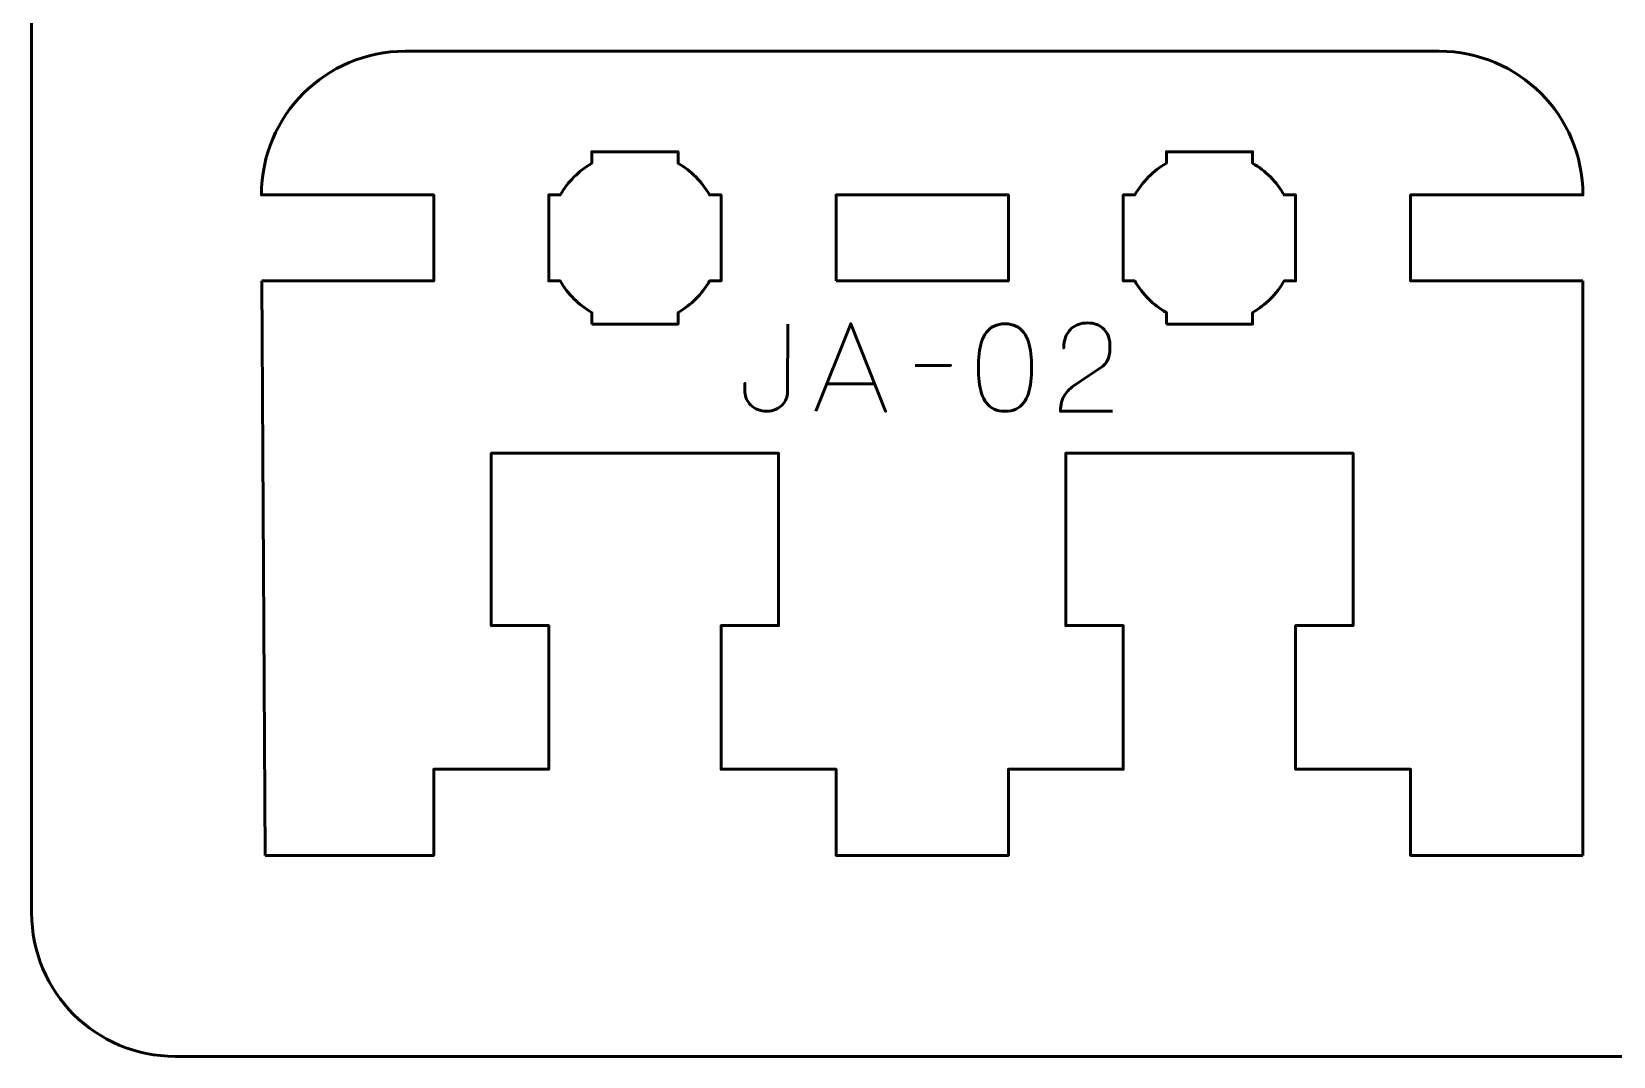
# Model space of a CAD drawing. Header units: centimetres. Extents: x -21 to 0, y -29.7 to 0.
# Drawn here: x -21 to -15.49, y -29.7 to -26.13 of the extents above; entities that cross this region are included whole.
import ezdxf

# ---------------------------------------------------------------- set-up
doc = ezdxf.new("R2010")
doc.units = ezdxf.units.CM
doc.header["$MEASUREMENT"] = 0
doc.layers.add('Layer 1', color=7, linetype='Continuous')

msp = doc.modelspace()

# ---------------------------------------------------------------- linework, layer by layer
at = {"layer": 'Layer 1', "lineweight": 53}
msp.add_lwpolyline([(-18.20001, -27), (-17.60001, -27), (-17.60001, -26.7), (-18.20001, -26.7), (-18.20001, -27)], close=True, dxfattribs=at)
at = {"layer": 'Layer 1', "color": 1, "lineweight": 53}
msp.add_open_spline([(-21.00003, -29.19995), (-21.00003, -29.19995), (-21.00003, -3.49992), (-21.00003, -3.49992), (-21.00003, -3.49992), (-21.00003, -3.41709), (-20.93286, -3.34992), (-20.85003, -3.34992), (-20.85003, -3.34992), (-20.7672, -3.34992), (-20.70003, -3.28275), (-20.70003, -3.19992), (-20.70003, -3.19992), (-20.70003, -3.11709), (-20.7672, -3.04992), (-20.85003, -3.04992), (-20.85003, -3.04992), (-20.93286, -3.04992), (-21.00003, -2.98275), (-21.00003, -2.89992), (-21.00003, -2.89992), (-21.00003, -2.81709), (-20.93286, -2.74992), (-20.85003, -2.74992), (-20.85003, -2.74992), (-20.7672, -2.74992), (-20.70003, -2.68275), (-20.70003, -2.59992), (-20.70003, -2.59992), (-20.70003, -2.51709), (-20.7672, -2.44992), (-20.85003, -2.44992), (-20.85003, -2.44992), (-20.93286, -2.44992), (-21.00003, -2.38275), (-21.00003, -2.29992), (-21.00003, -2.29992), (-21.00003, -2.21709), (-20.93286, -2.14992), (-20.85003, -2.14992), (-20.85003, -2.14992), (-20.7672, -2.14992), (-20.70003, -2.08275), (-20.70003, -1.99992), (-20.70003, -1.99992), (-20.70003, -1.91709), (-20.7672, -1.84992), (-20.85003, -1.84992), (-20.85003, -1.84992), (-20.93286, -1.84992), (-21.00003, -1.78275), (-21.00003, -1.69992), (-21.00003, -1.69992), (-21.00003, -1.61709), (-20.93286, -1.54992), (-20.85003, -1.54992), (-20.85003, -1.54992), (-20.7672, -1.54992), (-20.70003, -1.48275), (-20.70003, -1.39992), (-20.70003, -1.39992), (-20.70003, -1.31709), (-20.7672, -1.24992), (-20.85003, -1.24992), (-20.85003, -1.24992), (-20.93286, -1.24992), (-21.00003, -1.18275), (-21.00003, -1.09992), (-21.00003, -1.09992), (-21.00003, -1.09992), (-21.00003, -0.49992), (-21.00003, -0.49992), (-21.00003, -0.49992), (-21.00003, -0.22295), (-20.77694, 0.00004), (-20.49994, 0.00004), (-20.49994, 0.00004), (-20.49994, 0.00004), (-0.50008, 0.00004), (-0.50008, 0.00004), (-0.50008, 0.00004), (-0.22294, 0.00004), (0.00002, -0.22295), (0.00002, -0.49992), (0.00002, -0.49992), (0.00002, -0.49992), (0.00002, -29.19995), (0.00002, -29.19995), (0.00002, -29.19995), (0.00002, -29.47695), (-0.22294, -29.70004), (-0.50008, -29.70004), (-0.50008, -29.70004), (-0.50008, -29.70004), (-20.49994, -29.70004), (-20.49994, -29.70004), (-20.49994, -29.70004), (-20.77694, -29.70004), (-21.00003, -29.47695), (-21.00003, -29.19995)], degree=3, knots=[0, 0, 0, 0, 0.04, 0.04, 0.04, 0.04, 0.08, 0.08, 0.08, 0.08, 0.12, 0.12, 0.12, 0.12, 0.16, 0.16, 0.16, 0.16, 0.2, 0.2, 0.2, 0.2, 0.24, 0.24, 0.24, 0.24, 0.28, 0.28, 0.28, 0.28, 0.32, 0.32, 0.32, 0.32, 0.36, 0.36, 0.36, 0.36, 0.4, 0.4, 0.4, 0.4, 0.44, 0.44, 0.44, 0.44, 0.48, 0.48, 0.48, 0.48, 0.52, 0.52, 0.52, 0.52, 0.56, 0.56, 0.56, 0.56, 0.6, 0.6, 0.6, 0.6, 0.64, 0.64, 0.64, 0.64, 0.68, 0.68, 0.68, 0.68, 0.72, 0.72, 0.72, 0.72, 0.76, 0.76, 0.76, 0.76, 0.8, 0.8, 0.8, 0.8, 0.84, 0.84, 0.84, 0.84, 0.88, 0.88, 0.88, 0.88, 0.92, 0.92, 0.92, 0.92, 0.96, 0.96, 0.96, 0.96, 1, 1, 1, 1], dxfattribs=at)
at = {"layer": 'Layer 1', "lineweight": 53}
for points, knots in [([(-20.19813, -27), (-20.19813, -27), (-19.60001, -27), (-19.60001, -27), (-19.60001, -27), (-19.60001, -27), (-19.60001, -26.7), (-19.60001, -26.7), (-19.60001, -26.7), (-19.60001, -26.7), (-20.20001, -26.7), (-20.20001, -26.7), (-20.20001, -26.7), (-20.20001, -26.42391), (-19.9761, -26.2), (-19.70001, -26.2)], [0, 0, 0, 0, 0.25, 0.25, 0.25, 0.25, 0.5, 0.5, 0.5, 0.5, 0.75, 0.75, 0.75, 0.75, 1, 1, 1, 1]), ([(-16.10001, -26.2), (-15.82392, -26.2), (-15.60001, -26.42391), (-15.60001, -26.7), (-15.60001, -26.7), (-15.60001, -26.7), (-16.20001, -26.7), (-16.20001, -26.7), (-16.20001, -26.7), (-16.20001, -26.7), (-16.20001, -27), (-16.20001, -27), (-16.20001, -27), (-16.20001, -27), (-15.60001, -27), (-15.60001, -27)], [0, 0, 0, 0, 0.25, 0.25, 0.25, 0.25, 0.5, 0.5, 0.5, 0.5, 0.75, 0.75, 0.75, 0.75, 1, 1, 1, 1]), ([(-19.05001, -27.15), (-19.05001, -27.15), (-19.05001, -27.10985), (-19.05001, -27.10985), (-19.05001, -27.10985), (-19.09554, -27.0835), (-19.1335, -27.04553), (-19.15985, -27), (-19.15985, -27), (-19.15985, -27), (-19.20001, -27), (-19.20001, -27), (-19.20001, -27), (-19.20001, -27), (-19.20001, -26.85), (-19.20001, -26.85), (-19.20001, -26.85), (-19.20001, -26.85), (-19.20001, -26.7), (-19.20001, -26.7), (-19.20001, -26.7), (-19.20001, -26.7), (-19.15985, -26.7), (-19.15985, -26.7), (-19.15985, -26.7), (-19.1335, -26.65447), (-19.09554, -26.6165), (-19.05001, -26.59015), (-19.05001, -26.59015), (-19.05001, -26.59015), (-19.05001, -26.55), (-19.05001, -26.55), (-19.05001, -26.55), (-19.05001, -26.55), (-18.90001, -26.55), (-18.90001, -26.55), (-18.90001, -26.55), (-18.90001, -26.55), (-18.75001, -26.55), (-18.75001, -26.55), (-18.75001, -26.55), (-18.75001, -26.55), (-18.75001, -26.59015), (-18.75001, -26.59015), (-18.75001, -26.59015), (-18.70448, -26.6165), (-18.66652, -26.65447), (-18.64017, -26.7), (-18.64017, -26.7), (-18.64017, -26.7), (-18.60001, -26.7), (-18.60001, -26.7), (-18.60001, -26.7), (-18.60001, -26.7), (-18.60001, -26.85), (-18.60001, -26.85), (-18.60001, -26.85), (-18.60001, -26.85), (-18.60001, -27), (-18.60001, -27), (-18.60001, -27), (-18.60001, -27), (-18.64017, -27), (-18.64017, -27), (-18.64017, -27), (-18.66652, -27.04553), (-18.70448, -27.0835), (-18.75001, -27.10985), (-18.75001, -27.10985), (-18.75001, -27.10985), (-18.75001, -27.15), (-18.75001, -27.15), (-18.75001, -27.15), (-18.75001, -27.15), (-18.90001, -27.15), (-18.90001, -27.15), (-18.90001, -27.15), (-18.90001, -27.15), (-19.05001, -27.15), (-19.05001, -27.15)], [0, 0, 0, 0, 0.05, 0.05, 0.05, 0.05, 0.1, 0.1, 0.1, 0.1, 0.15, 0.15, 0.15, 0.15, 0.2, 0.2, 0.2, 0.2, 0.25, 0.25, 0.25, 0.25, 0.3, 0.3, 0.3, 0.3, 0.35, 0.35, 0.35, 0.35, 0.4, 0.4, 0.4, 0.4, 0.45, 0.45, 0.45, 0.45, 0.5, 0.5, 0.5, 0.5, 0.55, 0.55, 0.55, 0.55, 0.6, 0.6, 0.6, 0.6, 0.65, 0.65, 0.65, 0.65, 0.7, 0.7, 0.7, 0.7, 0.75, 0.75, 0.75, 0.75, 0.8, 0.8, 0.8, 0.8, 0.85, 0.85, 0.85, 0.85, 0.9, 0.9, 0.9, 0.9, 0.95, 0.95, 0.95, 0.95, 1, 1, 1, 1]), ([(-17.05001, -27.15), (-17.05001, -27.15), (-17.05001, -27.10985), (-17.05001, -27.10985), (-17.05001, -27.10985), (-17.09554, -27.0835), (-17.1335, -27.04553), (-17.15985, -27), (-17.15985, -27), (-17.15985, -27), (-17.20001, -27), (-17.20001, -27), (-17.20001, -27), (-17.20001, -27), (-17.20001, -26.85), (-17.20001, -26.85), (-17.20001, -26.85), (-17.20001, -26.85), (-17.20001, -26.7), (-17.20001, -26.7), (-17.20001, -26.7), (-17.20001, -26.7), (-17.15985, -26.7), (-17.15985, -26.7), (-17.15985, -26.7), (-17.1335, -26.65447), (-17.09554, -26.6165), (-17.05001, -26.59015), (-17.05001, -26.59015), (-17.05001, -26.59015), (-17.05001, -26.55), (-17.05001, -26.55), (-17.05001, -26.55), (-17.05001, -26.55), (-16.90001, -26.55), (-16.90001, -26.55), (-16.90001, -26.55), (-16.90001, -26.55), (-16.75001, -26.55), (-16.75001, -26.55), (-16.75001, -26.55), (-16.75001, -26.55), (-16.75001, -26.59015), (-16.75001, -26.59015), (-16.75001, -26.59015), (-16.70448, -26.6165), (-16.66652, -26.65447), (-16.64017, -26.7), (-16.64017, -26.7), (-16.64017, -26.7), (-16.60001, -26.7), (-16.60001, -26.7), (-16.60001, -26.7), (-16.60001, -26.7), (-16.60001, -26.85), (-16.60001, -26.85), (-16.60001, -26.85), (-16.60001, -26.85), (-16.60001, -27), (-16.60001, -27), (-16.60001, -27), (-16.60001, -27), (-16.64017, -27), (-16.64017, -27), (-16.64017, -27), (-16.66652, -27.04553), (-16.70448, -27.0835), (-16.75001, -27.10985), (-16.75001, -27.10985), (-16.75001, -27.10985), (-16.75001, -27.15), (-16.75001, -27.15), (-16.75001, -27.15), (-16.75001, -27.15), (-16.90001, -27.15), (-16.90001, -27.15), (-16.90001, -27.15), (-16.90001, -27.15), (-17.05001, -27.15), (-17.05001, -27.15)], [0, 0, 0, 0, 0.05, 0.05, 0.05, 0.05, 0.1, 0.1, 0.1, 0.1, 0.15, 0.15, 0.15, 0.15, 0.2, 0.2, 0.2, 0.2, 0.25, 0.25, 0.25, 0.25, 0.3, 0.3, 0.3, 0.3, 0.35, 0.35, 0.35, 0.35, 0.4, 0.4, 0.4, 0.4, 0.45, 0.45, 0.45, 0.45, 0.5, 0.5, 0.5, 0.5, 0.55, 0.55, 0.55, 0.55, 0.6, 0.6, 0.6, 0.6, 0.65, 0.65, 0.65, 0.65, 0.7, 0.7, 0.7, 0.7, 0.75, 0.75, 0.75, 0.75, 0.8, 0.8, 0.8, 0.8, 0.85, 0.85, 0.85, 0.85, 0.9, 0.9, 0.9, 0.9, 0.95, 0.95, 0.95, 0.95, 1, 1, 1, 1]), ([(-15.60001, -29), (-15.60001, -29), (-16.20001, -29), (-16.20001, -29), (-16.20001, -29), (-16.20001, -29), (-16.20001, -28.7), (-16.20001, -28.7), (-16.20001, -28.7), (-16.20001, -28.7), (-16.60001, -28.70001), (-16.60001, -28.70001), (-16.60001, -28.70001), (-16.60001, -28.70001), (-16.60001, -28.2), (-16.60001, -28.2), (-16.60001, -28.2), (-16.60001, -28.2), (-16.40001, -28.19999), (-16.40001, -28.19999), (-16.40001, -28.19999), (-16.40001, -28.19999), (-16.40001, -27.6), (-16.40001, -27.6), (-16.40001, -27.6), (-16.78334, -27.6), (-17.01668, -27.6), (-17.40001, -27.6), (-17.40001, -27.6), (-17.40001, -27.6), (-17.40001, -28.19999), (-17.40001, -28.19999), (-17.40001, -28.19999), (-17.40001, -28.19999), (-17.20001, -28.2), (-17.20001, -28.2), (-17.20001, -28.2), (-17.20001, -28.2), (-17.20001, -28.7), (-17.20001, -28.7), (-17.20001, -28.7), (-17.20001, -28.7), (-17.60001, -28.7), (-17.60001, -28.7), (-17.60001, -28.7), (-17.60001, -28.7), (-17.60001, -29), (-17.60001, -29), (-17.60001, -29), (-17.60001, -29), (-18.20001, -29), (-18.20001, -29), (-18.20001, -29), (-18.20001, -29), (-18.20001, -28.7), (-18.20001, -28.7), (-18.20001, -28.7), (-18.20001, -28.7), (-18.60001, -28.70001), (-18.60001, -28.70001), (-18.60001, -28.70001), (-18.60001, -28.70001), (-18.60001, -28.2), (-18.60001, -28.2), (-18.60001, -28.2), (-18.60001, -28.2), (-18.40001, -28.19999), (-18.40001, -28.19999), (-18.40001, -28.19999), (-18.40001, -28.19999), (-18.40001, -27.6), (-18.40001, -27.6), (-18.40001, -27.6), (-18.78334, -27.6), (-19.01668, -27.6), (-19.40001, -27.6), (-19.40001, -27.6), (-19.40001, -27.6), (-19.40001, -28.19999), (-19.40001, -28.19999), (-19.40001, -28.19999), (-19.40001, -28.19999), (-19.20001, -28.2), (-19.20001, -28.2), (-19.20001, -28.2), (-19.20001, -28.2), (-19.20001, -28.7), (-19.20001, -28.7), (-19.20001, -28.7), (-19.20001, -28.7), (-19.60001, -28.7), (-19.60001, -28.7), (-19.60001, -28.7), (-19.60001, -28.7), (-19.60001, -29), (-19.60001, -29), (-19.60001, -29), (-19.60001, -29), (-20.18751, -29), (-20.18751, -29)], [0, 0, 0, 0, 0.04, 0.04, 0.04, 0.04, 0.08, 0.08, 0.08, 0.08, 0.12, 0.12, 0.12, 0.12, 0.16, 0.16, 0.16, 0.16, 0.2, 0.2, 0.2, 0.2, 0.24, 0.24, 0.24, 0.24, 0.28, 0.28, 0.28, 0.28, 0.32, 0.32, 0.32, 0.32, 0.36, 0.36, 0.36, 0.36, 0.4, 0.4, 0.4, 0.4, 0.44, 0.44, 0.44, 0.44, 0.48, 0.48, 0.48, 0.48, 0.52, 0.52, 0.52, 0.52, 0.56, 0.56, 0.56, 0.56, 0.6, 0.6, 0.6, 0.6, 0.64, 0.64, 0.64, 0.64, 0.68, 0.68, 0.68, 0.68, 0.72, 0.72, 0.72, 0.72, 0.76, 0.76, 0.76, 0.76, 0.8, 0.8, 0.8, 0.8, 0.84, 0.84, 0.84, 0.84, 0.88, 0.88, 0.88, 0.88, 0.92, 0.92, 0.92, 0.92, 0.96, 0.96, 0.96, 0.96, 1, 1, 1, 1])]:
    msp.add_open_spline(points, degree=3, knots=knots, dxfattribs=at)
at = {"layer": 'Layer 1', "color": 114, "lineweight": 53}
for points in [[(-19.70001, -26.2), (-19.70001, -26.2), (-16.10001, -26.2), (-16.10001, -26.2)], [(-20.18751, -29), (-20.18751, -29), (-20.19813, -27), (-20.19813, -27)], [(-15.60001, -27), (-15.60001, -27), (-15.60001, -28.70001), (-15.60001, -28.70001)]]:
    msp.add_open_spline(points, degree=3, dxfattribs=at)
at = {"layer": 'Layer 1', "color": 5, "lineweight": 53}
for points, knots in [([(-18.36821, -27.15035), (-18.36821, -27.15035), (-18.36863, -27.38742), (-18.36863, -27.38742), (-18.36863, -27.38742), (-18.36863, -27.39511), (-18.37026, -27.40287), (-18.37336, -27.41056), (-18.37336, -27.41056), (-18.37654, -27.41832), (-18.38119, -27.42538), (-18.38733, -27.43187), (-18.38733, -27.43187), (-18.39354, -27.43829), (-18.40109, -27.44351), (-18.41005, -27.44739), (-18.41005, -27.44739), (-18.41908, -27.45134), (-18.42938, -27.45332), (-18.44102, -27.45346), (-18.44102, -27.45346), (-18.45267, -27.45346), (-18.46318, -27.45155), (-18.47249, -27.44781), (-18.47249, -27.44781), (-18.48181, -27.444), (-18.48978, -27.43892), (-18.49634, -27.4325), (-18.49634, -27.4325), (-18.50297, -27.42608), (-18.50798, -27.41903), (-18.51151, -27.41119), (-18.51151, -27.41119), (-18.51504, -27.40336), (-18.5168, -27.39546), (-18.5168, -27.38742), (-18.5168, -27.38742), (-18.5168, -27.38742), (-18.5168, -27.35609), (-18.5168, -27.35609), (-18.5168, -27.35609), (-18.5168, -27.35609), (-18.5168, -27.38742), (-18.5168, -27.38742), (-18.5168, -27.38742), (-18.5168, -27.39546), (-18.51504, -27.40336), (-18.51151, -27.41119), (-18.51151, -27.41119), (-18.50798, -27.41903), (-18.50297, -27.42608), (-18.49634, -27.4325), (-18.49634, -27.4325), (-18.48978, -27.43892), (-18.48181, -27.444), (-18.47249, -27.44781), (-18.47249, -27.44781), (-18.46318, -27.45155), (-18.45267, -27.45346), (-18.44102, -27.45346), (-18.44102, -27.45346), (-18.42938, -27.45332), (-18.41908, -27.45134), (-18.41005, -27.44739), (-18.41005, -27.44739), (-18.40109, -27.44351), (-18.39354, -27.43829), (-18.38733, -27.43187), (-18.38733, -27.43187), (-18.38119, -27.42538), (-18.37654, -27.41832), (-18.37336, -27.41056), (-18.37336, -27.41056), (-18.37026, -27.40287), (-18.36863, -27.39511), (-18.36863, -27.38742), (-18.36863, -27.38742), (-18.36863, -27.38742), (-18.36821, -27.15035), (-18.36821, -27.15035)], [0, 0, 0, 0, 0.05, 0.05, 0.05, 0.05, 0.1, 0.1, 0.1, 0.1, 0.15, 0.15, 0.15, 0.15, 0.2, 0.2, 0.2, 0.2, 0.25, 0.25, 0.25, 0.25, 0.3, 0.3, 0.3, 0.3, 0.35, 0.35, 0.35, 0.35, 0.4, 0.4, 0.4, 0.4, 0.45, 0.45, 0.45, 0.45, 0.5, 0.5, 0.5, 0.5, 0.55, 0.55, 0.55, 0.55, 0.6, 0.6, 0.6, 0.6, 0.65, 0.65, 0.65, 0.65, 0.7, 0.7, 0.7, 0.7, 0.75, 0.75, 0.75, 0.75, 0.8, 0.8, 0.8, 0.8, 0.85, 0.85, 0.85, 0.85, 0.9, 0.9, 0.9, 0.9, 0.95, 0.95, 0.95, 0.95, 1, 1, 1, 1]), ([(-18.27, -27.45388), (-18.27, -27.45388), (-18.14893, -27.14866), (-18.14893, -27.14866), (-18.14893, -27.14866), (-18.14893, -27.14866), (-18.02743, -27.45388), (-18.02743, -27.45388), (-18.02743, -27.45388), (-18.02743, -27.45388), (-18.14893, -27.14866), (-18.14893, -27.14866), (-18.14893, -27.14866), (-18.14893, -27.14866), (-18.27, -27.45388), (-18.27, -27.45388)], [0, 0, 0, 0, 0.25, 0.25, 0.25, 0.25, 0.5, 0.5, 0.5, 0.5, 0.75, 0.75, 0.75, 0.75, 1, 1, 1, 1]), ([(-17.61172, -27.45388), (-17.59691, -27.45381), (-17.58414, -27.4512), (-17.57348, -27.44612), (-17.57348, -27.44612), (-17.5629, -27.44104), (-17.55408, -27.43377), (-17.54703, -27.42453), (-17.54703, -27.42453), (-17.54004, -27.41522), (-17.53454, -27.40421), (-17.53045, -27.39151), (-17.53045, -27.39151), (-17.52642, -27.37881), (-17.52353, -27.36491), (-17.52191, -27.34967), (-17.52191, -27.34967), (-17.52021, -27.33443), (-17.51937, -27.31841), (-17.51944, -27.30148), (-17.51944, -27.30148), (-17.51937, -27.28462), (-17.52021, -27.2686), (-17.52191, -27.25343), (-17.52191, -27.25343), (-17.52353, -27.23826), (-17.52642, -27.22429), (-17.53045, -27.21159), (-17.53045, -27.21159), (-17.53454, -27.19896), (-17.54004, -27.18796), (-17.54703, -27.17857), (-17.54703, -27.17857), (-17.55408, -27.16926), (-17.5629, -27.16199), (-17.57348, -27.15691), (-17.57348, -27.15691), (-17.58414, -27.15176), (-17.59691, -27.14915), (-17.61172, -27.14908), (-17.61172, -27.14908), (-17.62654, -27.14915), (-17.63931, -27.15176), (-17.64997, -27.15691), (-17.64997, -27.15691), (-17.66055, -27.16199), (-17.66937, -27.16926), (-17.67642, -27.17857), (-17.67642, -27.17857), (-17.68341, -27.18796), (-17.68891, -27.19896), (-17.693, -27.21159), (-17.693, -27.21159), (-17.69703, -27.22429), (-17.69992, -27.23826), (-17.70154, -27.25343), (-17.70154, -27.25343), (-17.70323, -27.2686), (-17.70408, -27.28462), (-17.70401, -27.30148), (-17.70401, -27.30148), (-17.70408, -27.31841), (-17.70323, -27.33443), (-17.70154, -27.34967), (-17.70154, -27.34967), (-17.69992, -27.36491), (-17.69703, -27.37881), (-17.693, -27.39151), (-17.693, -27.39151), (-17.68891, -27.40421), (-17.68341, -27.41522), (-17.67642, -27.42453), (-17.67642, -27.42453), (-17.66937, -27.43377), (-17.66055, -27.44104), (-17.64997, -27.44612), (-17.64997, -27.44612), (-17.63931, -27.4512), (-17.62654, -27.45381), (-17.61172, -27.45388)], [0, 0, 0, 0, 0.05, 0.05, 0.05, 0.05, 0.1, 0.1, 0.1, 0.1, 0.15, 0.15, 0.15, 0.15, 0.2, 0.2, 0.2, 0.2, 0.25, 0.25, 0.25, 0.25, 0.3, 0.3, 0.3, 0.3, 0.35, 0.35, 0.35, 0.35, 0.4, 0.4, 0.4, 0.4, 0.45, 0.45, 0.45, 0.45, 0.5, 0.5, 0.5, 0.5, 0.55, 0.55, 0.55, 0.55, 0.6, 0.6, 0.6, 0.6, 0.65, 0.65, 0.65, 0.65, 0.7, 0.7, 0.7, 0.7, 0.75, 0.75, 0.75, 0.75, 0.8, 0.8, 0.8, 0.8, 0.85, 0.85, 0.85, 0.85, 0.9, 0.9, 0.9, 0.9, 0.95, 0.95, 0.95, 0.95, 1, 1, 1, 1]), ([(-17.61172, -27.45388), (-17.59691, -27.45381), (-17.58414, -27.4512), (-17.57348, -27.44612), (-17.57348, -27.44612), (-17.5629, -27.44104), (-17.55408, -27.43377), (-17.54703, -27.42453), (-17.54703, -27.42453), (-17.54004, -27.41522), (-17.53454, -27.40421), (-17.53045, -27.39151), (-17.53045, -27.39151), (-17.52642, -27.37881), (-17.52353, -27.36491), (-17.52191, -27.34967), (-17.52191, -27.34967), (-17.52021, -27.33443), (-17.51937, -27.31841), (-17.51944, -27.30148), (-17.51944, -27.30148), (-17.51937, -27.28462), (-17.52021, -27.2686), (-17.52191, -27.25343), (-17.52191, -27.25343), (-17.52353, -27.23826), (-17.52642, -27.22429), (-17.53045, -27.21159), (-17.53045, -27.21159), (-17.53454, -27.19896), (-17.54004, -27.18796), (-17.54703, -27.17857), (-17.54703, -27.17857), (-17.55408, -27.16926), (-17.5629, -27.16199), (-17.57348, -27.15691), (-17.57348, -27.15691), (-17.58414, -27.15176), (-17.59691, -27.14915), (-17.61172, -27.14908), (-17.61172, -27.14908), (-17.62654, -27.14915), (-17.63931, -27.15176), (-17.64997, -27.15691), (-17.64997, -27.15691), (-17.66055, -27.16199), (-17.66937, -27.16926), (-17.67642, -27.17857), (-17.67642, -27.17857), (-17.68341, -27.18796), (-17.68891, -27.19896), (-17.693, -27.21159), (-17.693, -27.21159), (-17.69703, -27.22429), (-17.69992, -27.23826), (-17.70154, -27.25343), (-17.70154, -27.25343), (-17.70323, -27.2686), (-17.70408, -27.28462), (-17.70401, -27.30148), (-17.70401, -27.30148), (-17.70408, -27.31841), (-17.70323, -27.33443), (-17.70154, -27.34967), (-17.70154, -27.34967), (-17.69992, -27.36491), (-17.69703, -27.37881), (-17.693, -27.39151), (-17.693, -27.39151), (-17.68891, -27.40421), (-17.68341, -27.41522), (-17.67642, -27.42453), (-17.67642, -27.42453), (-17.66937, -27.43377), (-17.66055, -27.44104), (-17.64997, -27.44612), (-17.64997, -27.44612), (-17.63931, -27.4512), (-17.62654, -27.45381), (-17.61172, -27.45388)], [0, 0, 0, 0, 0.05, 0.05, 0.05, 0.05, 0.1, 0.1, 0.1, 0.1, 0.15, 0.15, 0.15, 0.15, 0.2, 0.2, 0.2, 0.2, 0.25, 0.25, 0.25, 0.25, 0.3, 0.3, 0.3, 0.3, 0.35, 0.35, 0.35, 0.35, 0.4, 0.4, 0.4, 0.4, 0.45, 0.45, 0.45, 0.45, 0.5, 0.5, 0.5, 0.5, 0.55, 0.55, 0.55, 0.55, 0.6, 0.6, 0.6, 0.6, 0.65, 0.65, 0.65, 0.65, 0.7, 0.7, 0.7, 0.7, 0.75, 0.75, 0.75, 0.75, 0.8, 0.8, 0.8, 0.8, 0.85, 0.85, 0.85, 0.85, 0.9, 0.9, 0.9, 0.9, 0.95, 0.95, 0.95, 0.95, 1, 1, 1, 1]), ([(-17.2375, -27.45388), (-17.2375, -27.45388), (-17.41911, -27.45388), (-17.41911, -27.45388), (-17.41911, -27.45388), (-17.41876, -27.4416), (-17.41721, -27.43074), (-17.41459, -27.42142), (-17.41459, -27.42142), (-17.41191, -27.41211), (-17.40832, -27.40393), (-17.40387, -27.39687), (-17.40387, -27.39687), (-17.39935, -27.38982), (-17.3942, -27.38354), (-17.38835, -27.37803), (-17.38835, -27.37803), (-17.38249, -27.37246), (-17.37621, -27.36738), (-17.36944, -27.36258), (-17.36944, -27.36258), (-17.36267, -27.35785), (-17.35568, -27.35313), (-17.34841, -27.34847), (-17.34841, -27.34847), (-17.34841, -27.34847), (-17.27602, -27.30021), (-17.27602, -27.30021), (-17.27602, -27.30021), (-17.26862, -27.29499), (-17.26283, -27.28928), (-17.25874, -27.28314), (-17.25874, -27.28314), (-17.25458, -27.277), (-17.25168, -27.27051), (-17.24992, -27.26366), (-17.24992, -27.26366), (-17.24823, -27.25689), (-17.24717, -27.24991), (-17.24682, -27.24285), (-17.24682, -27.24285), (-17.24646, -27.23572), (-17.24632, -27.2286), (-17.24639, -27.22147), (-17.24639, -27.22147), (-17.24639, -27.21562), (-17.24717, -27.20934), (-17.24872, -27.20256), (-17.24872, -27.20256), (-17.25034, -27.19586), (-17.25288, -27.18916), (-17.25648, -27.18253), (-17.25648, -27.18253), (-17.26008, -27.17589), (-17.26488, -27.16983), (-17.27087, -27.16432), (-17.27087, -27.16432), (-17.27687, -27.15889), (-17.28428, -27.15452), (-17.2931, -27.1512), (-17.2931, -27.1512), (-17.30192, -27.14788), (-17.31229, -27.14619), (-17.32428, -27.14612), (-17.32428, -27.14612), (-17.33635, -27.14619), (-17.347, -27.14788), (-17.35618, -27.15113), (-17.35618, -27.15113), (-17.36535, -27.15437), (-17.37318, -27.15889), (-17.37967, -27.1646), (-17.37967, -27.1646), (-17.38616, -27.17032), (-17.39138, -27.17695), (-17.39547, -27.18436), (-17.39547, -27.18436), (-17.39957, -27.19177), (-17.40253, -27.19967), (-17.40443, -27.208), (-17.40443, -27.208), (-17.40634, -27.21632), (-17.40726, -27.22479), (-17.40726, -27.23333), (-17.40726, -27.23333), (-17.40726, -27.22479), (-17.40634, -27.21632), (-17.40443, -27.208), (-17.40443, -27.208), (-17.40253, -27.19967), (-17.39957, -27.19177), (-17.39547, -27.18436), (-17.39547, -27.18436), (-17.39138, -27.17695), (-17.38616, -27.17032), (-17.37967, -27.1646), (-17.37967, -27.1646), (-17.37318, -27.15889), (-17.36535, -27.15437), (-17.35618, -27.15113), (-17.35618, -27.15113), (-17.347, -27.14788), (-17.33635, -27.14619), (-17.32428, -27.14612), (-17.32428, -27.14612), (-17.31229, -27.14619), (-17.30192, -27.14788), (-17.2931, -27.1512), (-17.2931, -27.1512), (-17.28428, -27.15452), (-17.27687, -27.15889), (-17.27087, -27.16432), (-17.27087, -27.16432), (-17.26488, -27.16983), (-17.26008, -27.17589), (-17.25648, -27.18253), (-17.25648, -27.18253), (-17.25288, -27.18916), (-17.25034, -27.19586), (-17.24872, -27.20256), (-17.24872, -27.20256), (-17.24717, -27.20934), (-17.24639, -27.21562), (-17.24639, -27.22147), (-17.24639, -27.22147), (-17.24632, -27.2286), (-17.24646, -27.23572), (-17.24682, -27.24285), (-17.24682, -27.24285), (-17.24717, -27.24991), (-17.24823, -27.25689), (-17.24992, -27.26366), (-17.24992, -27.26366), (-17.25168, -27.27051), (-17.25458, -27.277), (-17.25874, -27.28314), (-17.25874, -27.28314), (-17.26283, -27.28928), (-17.26862, -27.29499), (-17.27602, -27.30021), (-17.27602, -27.30021), (-17.27602, -27.30021), (-17.34841, -27.34847), (-17.34841, -27.34847), (-17.34841, -27.34847), (-17.35568, -27.35313), (-17.36267, -27.35785), (-17.36944, -27.36258), (-17.36944, -27.36258), (-17.37621, -27.36738), (-17.38249, -27.37246), (-17.38835, -27.37803), (-17.38835, -27.37803), (-17.3942, -27.38354), (-17.39935, -27.38982), (-17.40387, -27.39687), (-17.40387, -27.39687), (-17.40832, -27.40393), (-17.41191, -27.41211), (-17.41459, -27.42142), (-17.41459, -27.42142), (-17.41721, -27.43074), (-17.41876, -27.4416), (-17.41911, -27.45388), (-17.41911, -27.45388), (-17.41911, -27.45388), (-17.2375, -27.45388), (-17.2375, -27.45388)], [0, 0, 0, 0, 0.0238095, 0.0238095, 0.0238095, 0.0238095, 0.047619, 0.047619, 0.047619, 0.047619, 0.0714286, 0.0714286, 0.0714286, 0.0714286, 0.0952381, 0.0952381, 0.0952381, 0.0952381, 0.1190476, 0.1190476, 0.1190476, 0.1190476, 0.1428571, 0.1428571, 0.1428571, 0.1428571, 0.1666667, 0.1666667, 0.1666667, 0.1666667, 0.1904762, 0.1904762, 0.1904762, 0.1904762, 0.2142857, 0.2142857, 0.2142857, 0.2142857, 0.2380952, 0.2380952, 0.2380952, 0.2380952, 0.2619048, 0.2619048, 0.2619048, 0.2619048, 0.2857143, 0.2857143, 0.2857143, 0.2857143, 0.3095238, 0.3095238, 0.3095238, 0.3095238, 0.3333333, 0.3333333, 0.3333333, 0.3333333, 0.3571429, 0.3571429, 0.3571429, 0.3571429, 0.3809524, 0.3809524, 0.3809524, 0.3809524, 0.4047619, 0.4047619, 0.4047619, 0.4047619, 0.4285714, 0.4285714, 0.4285714, 0.4285714, 0.452381, 0.452381, 0.452381, 0.452381, 0.4761905, 0.4761905, 0.4761905, 0.4761905, 0.5, 0.5, 0.5, 0.5, 0.5238095, 0.5238095, 0.5238095, 0.5238095, 0.547619, 0.547619, 0.547619, 0.547619, 0.5714286, 0.5714286, 0.5714286, 0.5714286, 0.5952381, 0.5952381, 0.5952381, 0.5952381, 0.6190476, 0.6190476, 0.6190476, 0.6190476, 0.6428571, 0.6428571, 0.6428571, 0.6428571, 0.6666667, 0.6666667, 0.6666667, 0.6666667, 0.6904762, 0.6904762, 0.6904762, 0.6904762, 0.7142857, 0.7142857, 0.7142857, 0.7142857, 0.7380952, 0.7380952, 0.7380952, 0.7380952, 0.7619048, 0.7619048, 0.7619048, 0.7619048, 0.7857143, 0.7857143, 0.7857143, 0.7857143, 0.8095238, 0.8095238, 0.8095238, 0.8095238, 0.8333333, 0.8333333, 0.8333333, 0.8333333, 0.8571429, 0.8571429, 0.8571429, 0.8571429, 0.8809524, 0.8809524, 0.8809524, 0.8809524, 0.9047619, 0.9047619, 0.9047619, 0.9047619, 0.9285714, 0.9285714, 0.9285714, 0.9285714, 0.952381, 0.952381, 0.952381, 0.952381, 0.9761905, 0.9761905, 0.9761905, 0.9761905, 1, 1, 1, 1]), ([(-17.92414, -27.29428), (-17.92414, -27.29428), (-17.80095, -27.29428), (-17.80095, -27.29428), (-17.80095, -27.29428), (-17.80095, -27.29428), (-17.92414, -27.29428), (-17.92414, -27.29428)], [0, 0, 0, 0, 0.5, 0.5, 0.5, 0.5, 1, 1, 1, 1]), ([(-18.2319, -27.35778), (-18.2319, -27.35778), (-18.06596, -27.35778), (-18.06596, -27.35778), (-18.06596, -27.35778), (-18.06596, -27.35778), (-18.2319, -27.35778), (-18.2319, -27.35778)], [0, 0, 0, 0, 0.5, 0.5, 0.5, 0.5, 1, 1, 1, 1])]:
    msp.add_open_spline(points, degree=3, knots=knots, dxfattribs=at)
at = {"layer": 'Layer 1', "lineweight": 53}
for points in [[(-15.60001, -28.7), (-15.60001, -28.7), (-15.60001, -29), (-15.60001, -29)], [(-15.60001, -28.70001), (-15.60001, -28.70001), (-15.60001, -28.7), (-15.60001, -28.7)]]:
    msp.add_open_spline(points, degree=3, dxfattribs=at)

doc.saveas('drawing.dxf')
